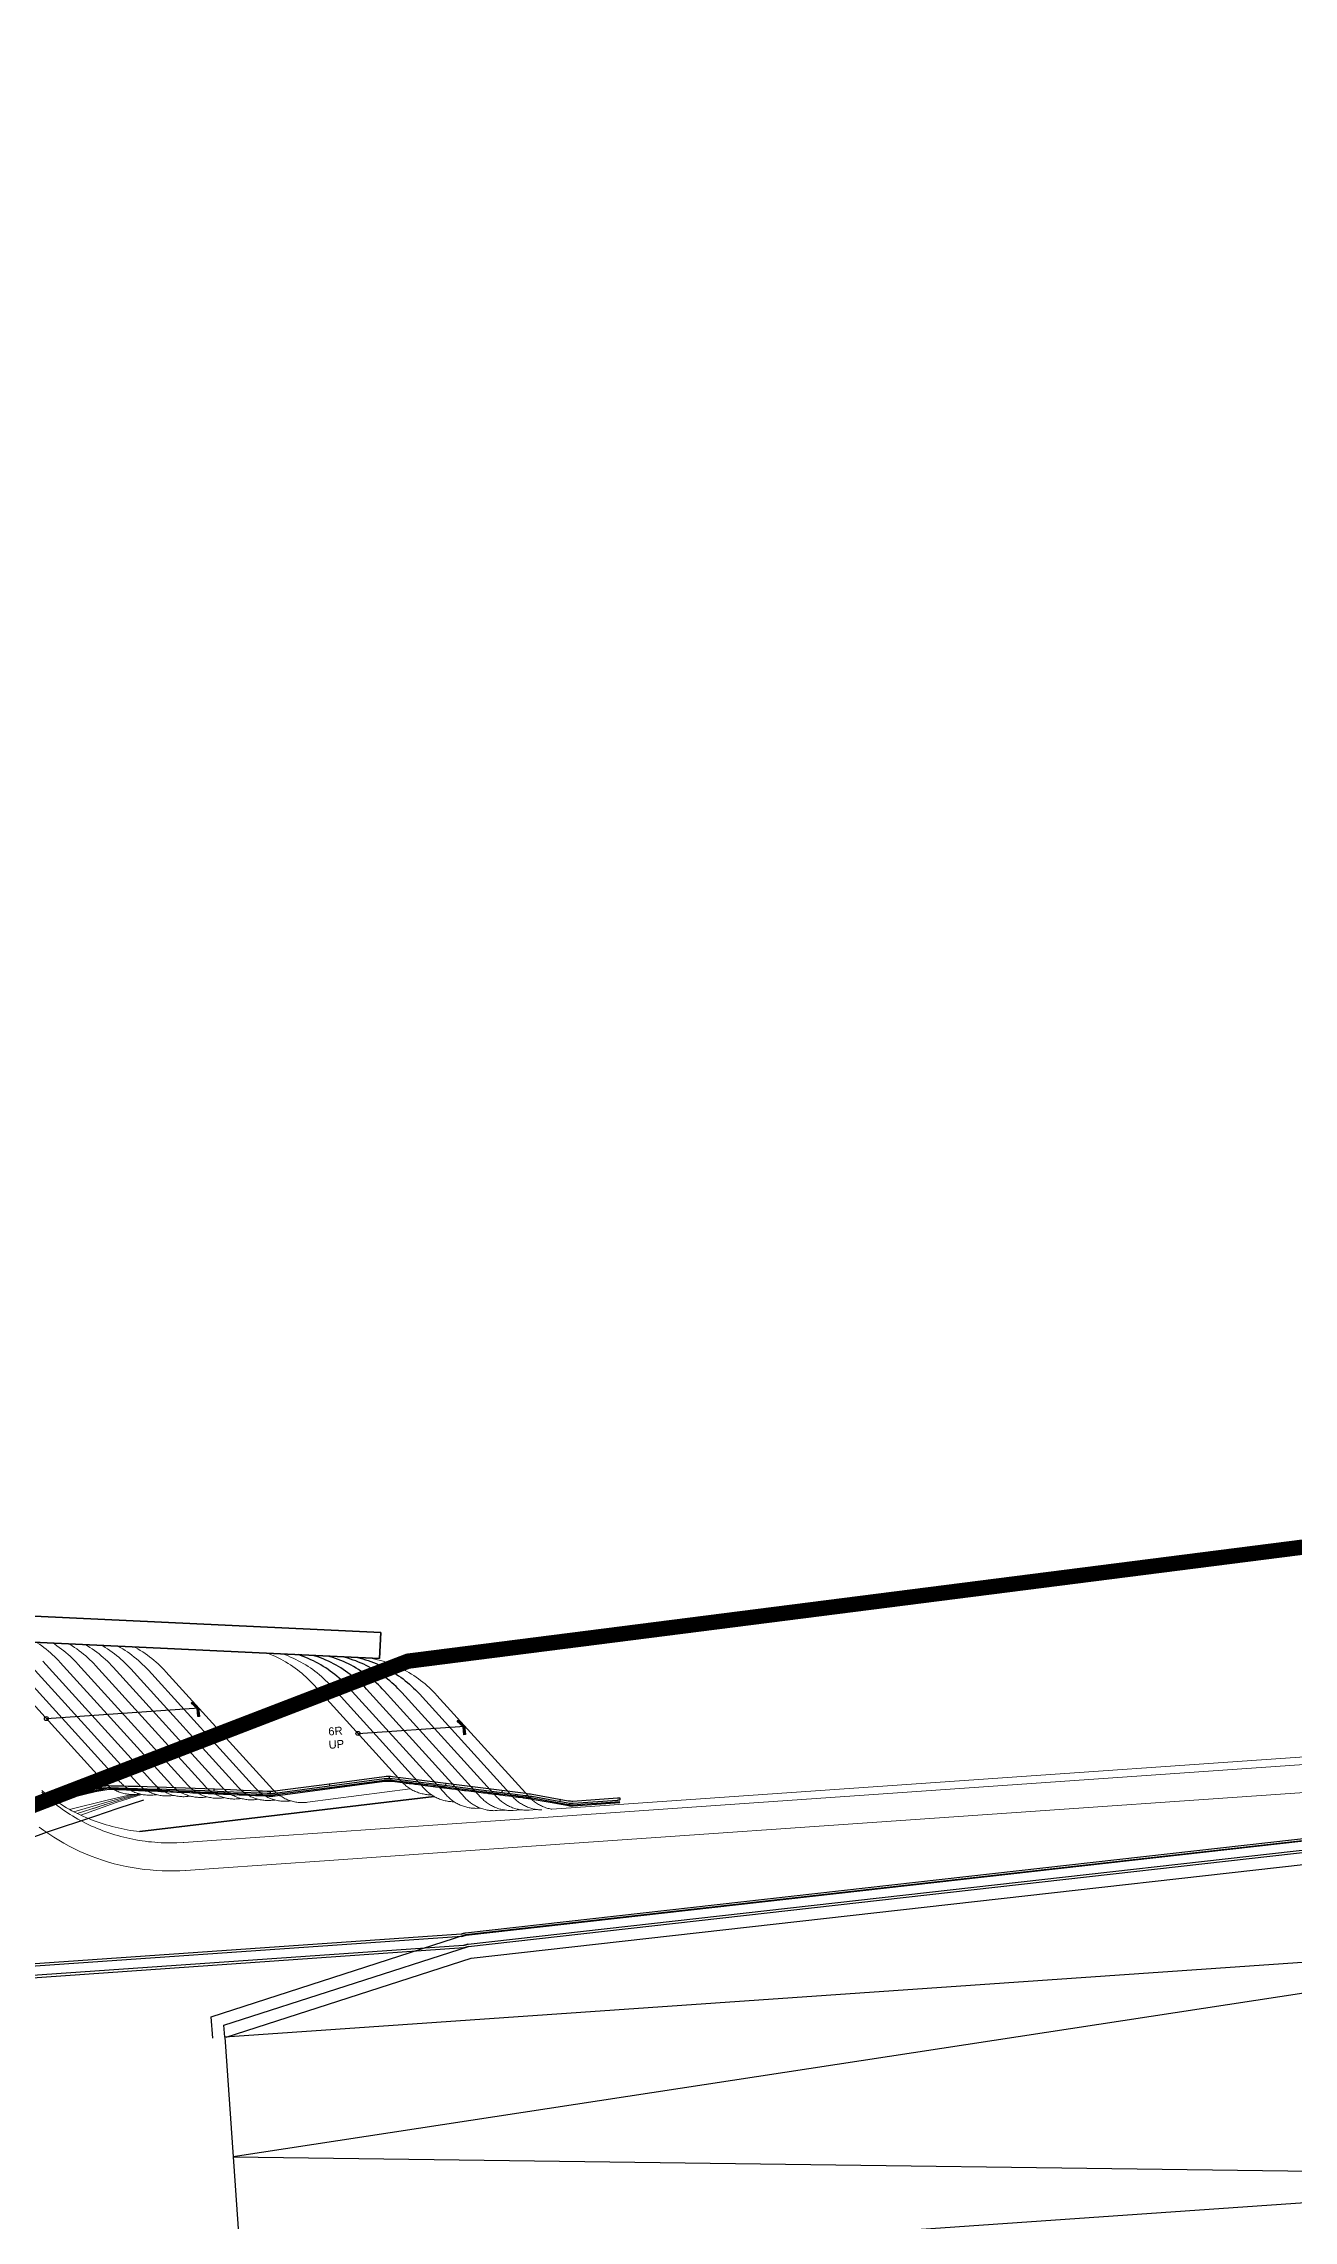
# Model space of a CAD drawing. Header units: millimetres. Extents: x 50357 to 985146, y 723188 to 1803594.
# Drawn here: x 832086.6 to 832117.8, y 819920.6 to 819975 of the extents above; entities that cross this region are included whole.
import ezdxf

# ---------------------------------------------------------------- set-up
doc = ezdxf.new("R2010")
doc.units = ezdxf.units.MM
doc.header["$LTSCALE"] = 3
doc.header["$MEASUREMENT"] = 0
doc.linetypes.add('3A35X-MAGP-P-SB$0$3A35X-MAGP-P-SB$0$ACAD_ISO05W035', pattern=[11.55, 8.4, -1.05, 0, -1.05, 0, -1.05])
doc.linetypes.add('DASHED', pattern=[19.05, 12.7, -6.35])
for name, color, linetype, lineweight in [('05SYMB', 7, 'Continuous', 5), ('UAJ-08META', 8, 'Continuous', 9), ('UAJ-08STAI', 8, 'Continuous', 9), ('UAJ-21EXWA', 2, 'Continuous', 35)]:
    doc.layers.add(name, color=color, linetype=linetype, lineweight=lineweight)
doc.layers.add('3A35X-MAGP-P-SB$0$UAJ-00ANNO-$', color=32, linetype='Continuous', lineweight=5, plot=False)
doc.layers.add('UAJ-00ANNO-$', color=32, linetype='Continuous', lineweight=5, plot=False)
for name, color, linetype in [('3A35X-MAGP-P-SB$0$UAJ-90BOUN', 7, 'Continuous'), ('_PARCEL BOUNDARY', 10, 'DASHED'), ('LWK-L_TXT', 8, 'Continuous'), ('LWK-MA_PAVING BANDING', 8, 'Continuous'), ('Make2D$visible$lines$001_Context$001_02 Landscape$001_02 Green', 251, 'Continuous'), ('UAJ-00XREF', 7, 'Continuous'), ('UAJ-90.5LAND', 8, 'Continuous')]:
    doc.layers.add(name, color=color, linetype=linetype)
doc.styles.add('LWK TITLE - ARIAL', font='arial.ttf')

# ---------------------------------------------------------------- blocks, each defined once
blk = doc.blocks.new('*U1102')
at = {"layer": '05SYMB', "color": 0, "linetype": 'ByBlock', "lineweight": -2, "transparency": 16777216}
blk.add_lwpolyline([(-1.02, -0.35), (-1.08, -0.16), (-0.14, 0.16), (0.32, 1.05), (0.5, 0.96), (0, 0)], close=True, dxfattribs=at)
for points in [[(0, 0), (-0.14, 0.16), (-1.02, -0.35), (-1.08, -0.16)], [(0.5, 0.96), (0.32, 1.05), (0, 0), (-0.14, 0.16)]]:
    blk.add_solid(points, dxfattribs=at)
blk = doc.blocks.new('A$C3CF2351D')
at = {"layer": 'UAJ-00ANNO-$'}
for points in [[(-16327, 23205), (-16292, 23233)], [(-16321, 23197), (-16327, 23205)], [(-16286, 23225), (-16321, 23197)], [(-16292, 23233), (-16286, 23225)], [(-15421, 22053), (-15385, 22081)], [(-15415, 22045), (-15421, 22053)], [(-15379, 22073), (-15415, 22045)], [(-15385, 22081), (-15379, 22073)], [(-14515, 20901), (-14479, 20929)], [(-14508, 20894), (-14515, 20901)], [(-14473, 20921), (-14508, 20894)], [(-14479, 20929), (-14473, 20921)], [(-13608, 19750), (-13573, 19778)], [(-13602, 19742), (-13608, 19750)], [(-13567, 19770), (-13602, 19742)], [(-13573, 19778), (-13567, 19770)], [(-12721, 18579), (-12682, 18601)], [(-12717, 18571), (-12721, 18579)], [(-12677, 18592), (-12717, 18571)], [(-12682, 18601), (-12677, 18592)], [(-12097, 17216), (-12056, 17234)], [(-12093, 17207), (-12097, 17216)], [(-12052, 17225), (-12093, 17207)], [(-12056, 17234), (-12052, 17225)], [(-11477, 15850), (-11436, 15868)], [(-11473, 15841), (-11477, 15850)], [(-11432, 15859), (-11473, 15841)], [(-11436, 15868), (-11432, 15859)], [(-10858, 14483), (-10817, 14502)], [(-10854, 14474), (-10858, 14483)], [(-10813, 14493), (-10854, 14474)], [(-10817, 14502), (-10813, 14493)], [(-9644, 11747), (-9600, 11760)], [(-9641, 11737), (-9644, 11747)], [(-9598, 11750), (-9641, 11737)], [(-9600, 11760), (-9598, 11750)], [(-9414, 10360), (-9369, 10367)], [(-9412, 10350), (-9414, 10360)], [(-9368, 10357), (-9412, 10350)], [(-9369, 10367), (-9368, 10357)], [(-9214, 8969), (-9169, 8975)], [(-9212, 8959), (-9214, 8969)], [(-9168, 8966), (-9212, 8959)], [(-9169, 8975), (-9168, 8966)], [(-9023, 7574), (-8979, 7581)], [(-9022, 7564), (-9023, 7574)], [(-8977, 7571), (-9022, 7564)], [(-8979, 7581), (-8977, 7571)], [(-8576, 6144), (-8533, 6157)], [(-8573, 6134), (-8576, 6144)], [(-8530, 6148), (-8573, 6134)], [(-8533, 6157), (-8530, 6148)], [(-8126, 4713), (-8082, 4721)], [(-8125, 4704), (-8126, 4713)], [(-8080, 4711), (-8125, 4704)], [(-8082, 4721), (-8080, 4711)], [(-8045, 3294), (-8000, 3296)], [(-8044, 3284), (-8045, 3294)], [(-8000, 3286), (-8044, 3284)], [(-8000, 3296), (-8000, 3286)], [(-7970, 1875), (-7925, 1877)], [(-7969, 1865), (-7970, 1875)], [(-7924, 1867), (-7969, 1865)], [(-7925, 1877), (-7924, 1867)], [(-7933, 412), (-7888, 412)], [(-7933, 402), (-7933, 412)], [(-7888, 402), (-7933, 402)], [(-7888, 412), (-7888, 402)]]:
    blk.add_lwpolyline(points, dxfattribs=at)
blk = doc.blocks.new('3A35X-MAGP-P-LD-00-0')
at = {"layer": 'LWK-MA_PAVING BANDING', "ltscale": 0.5, "elevation": 0, "flags": 128}
blk.add_lwpolyline([(834647500, 817940768), (834606746, 817935156), (834606396, 817937149), (834606072, 817937094, 0.157628), (834604979, 817936514), (834604215, 817935777, -0.176318), (834600278, 817934024), (834579253, 817932554), (834543070, 817930025)], format="xyb", dxfattribs=at)
at = {"layer": 'LWK-MA_PAVING BANDING', "color": 8}
blk.add_lwpolyline([(834540175, 817936269), (834540056, 817936242), (834539472, 817936096), (834538112, 817935758), (834533639, 817934647, -0.275957), (834531970, 817935154), (834527975, 817939552)], format="xyb", dxfattribs=at)
at = {"layer": 'LWK-MA_PAVING BANDING', "ltscale": 0.5, "elevation": 0}
blk.add_lwpolyline([(834542771, 817930001), (834542733, 817930538), (834549096, 817932593), (834582963, 817936422)], dxfattribs=at)
at = {"layer": 'LWK-MA_PAVING BANDING', "color": 8}
blk.add_lwpolyline([(834541036, 817935948), (834540398, 817935746), (834539814, 817935540), (834538602, 817935145), (834528377, 817931330)], dxfattribs=at)
at = {"layer": 'Make2D$visible$lines$001_Context$001_02 Landscape$001_02 Green'}
for points in [[(834546169, 817938763), (834546122, 817938813), (834546074, 817938863), (834546025, 817938911), (834545974, 817938958), (834545922, 817939005), (834545869, 817939050), (834545815, 817939094), (834545760, 817939137), (834545703, 817939179), (834545646, 817939220), (834545587, 817939259), (834545528, 817939297), (834545467, 817939333), (834545406, 817939368), (834545343, 817939402), (834545280, 817939434), (834545216, 817939465), (834545152, 817939494), (834545087, 817939522), (834545021, 817939548), (834544955, 817939572), (834544898, 817939592)], [(834546609, 817938725), (834546562, 817938775), (834546514, 817938824), (834546465, 817938873), (834546414, 817938920), (834546363, 817938967), (834546309, 817939012), (834546255, 817939056), (834546200, 817939099), (834546143, 817939141), (834546086, 817939181), (834546027, 817939220), (834545968, 817939258), (834545907, 817939295), (834545846, 817939330), (834545783, 817939364), (834545720, 817939396), (834545656, 817939427), (834545592, 817939456), (834545527, 817939483), (834545461, 817939509), (834545395, 817939534), (834545328, 817939557), (834545272, 817939574)], [(834547049, 817938687), (834547002, 817938737), (834546954, 817938786), (834546905, 817938834), (834546854, 817938882), (834546803, 817938928), (834546750, 817938974), (834546695, 817939018), (834546640, 817939061), (834546583, 817939102), (834546526, 817939143), (834546467, 817939182), (834546408, 817939220), (834546347, 817939257), (834546286, 817939292), (834546223, 817939325), (834546160, 817939358), (834546096, 817939388), (834546032, 817939417), (834545967, 817939445), (834545901, 817939471), (834545835, 817939496), (834545768, 817939518), (834545701, 817939540), (834545640, 817939557)], [(834547489, 817938648), (834547442, 817938698), (834547394, 817938748), (834547345, 817938796), (834547294, 817938844), (834547243, 817938890), (834547190, 817938935), (834547135, 817938979), (834547080, 817939022), (834547023, 817939064), (834546966, 817939105), (834546907, 817939144), (834546848, 817939182), (834546787, 817939218), (834546726, 817939253), (834546663, 817939287), (834546600, 817939319), (834546537, 817939350), (834546472, 817939379), (834546407, 817939407), (834546341, 817939433), (834546275, 817939457), (834546208, 817939480), (834546141, 817939501), (834546074, 817939521), (834546006, 817939539), (834545999, 817939541)], [(834546342, 817939525), (834546378, 817939517), (834546446, 817939501), (834546514, 817939483), (834546581, 817939463), (834546648, 817939442), (834546715, 817939419), (834546781, 817939395), (834546847, 817939368), (834546912, 817939341), (834546977, 817939312), (834547040, 817939281), (834547103, 817939249), (834547166, 817939215), (834547227, 817939180), (834547288, 817939143), (834547347, 817939106), (834547406, 817939066), (834547464, 817939026), (834547520, 817938984), (834547575, 817938941), (834547630, 817938897), (834547683, 817938852), (834547734, 817938805), (834547785, 817938758), (834547834, 817938709), (834547882, 817938660), (834547929, 817938610)]]:
    blk.add_lwpolyline(points, dxfattribs=at)
at = {"layer": 'UAJ-08META', "color": 2}
for points in [[(834542042, 817934895, 11912), (834542743, 817934945, 11915), (834545624, 817935147, 11927), (834551386, 817935550, 11952), (834580197, 817937569, 12075), (834580557, 817937595, 12076), (834580695, 817937604, 12077)], [(834542091, 817934197, 278), (834542792, 817934246, 281), (834545674, 817934448, 293), (834551436, 817934852, 318), (834580246, 817936871, 441), (834580606, 817936896, 442), (834580744, 817936906, 443)], [(834538433, 817935279, 12428), (834538550, 817935191, 12391), (834538670, 817935107, 12354), (834538793, 817935025, 12319), (834538919, 817934947, 12285), (834539048, 817934872, 12252), (834539180, 817934800, 12220), (834539314, 817934732, 12190), (834539450, 817934667, 12161), (834539589, 817934607, 12134), (834539729, 817934550, 12108), (834539872, 817934497, 12084), (834540016, 817934448, 12061), (834540161, 817934403, 12040), (834540308, 817934363, 12020), (834540455, 817934326, 12002), (834540604, 817934294, 11986), (834540753, 817934266, 11971), (834540902, 817934242, 11958), (834541052, 817934222, 11946), (834541201, 817934206, 11937), (834541351, 817934195, 11929), (834541500, 817934187, 11922), (834541648, 817934184, 11917), (834541796, 817934184, 11914), (834541943, 817934189, 11912), (834542089, 817934197, 11912)], [(834538495, 817936151, 12586), (834538603, 817936049, 12536), (834538659, 817936000, 12511), (834538715, 817935951, 12487), (834538773, 817935903, 12463), (834538831, 817935856, 12440), (834538891, 817935810, 12417), (834538951, 817935765, 12395), (834539012, 817935721, 12373), (834539075, 817935678, 12351), (834539138, 817935636, 12330), (834539201, 817935595, 12309), (834539266, 817935555, 12289), (834539331, 817935516, 12270), (834539397, 817935478, 12250), (834539464, 817935441, 12232), (834539532, 817935406, 12213), (834539600, 817935371, 12196), (834539669, 817935337, 12178), (834539739, 817935305, 12161), (834539809, 817935274, 12145), (834539880, 817935244, 12129), (834539952, 817935214, 12114), (834540024, 817935187, 12100), (834540097, 817935160, 12085), (834540170, 817935134, 12072), (834540244, 817935110, 12059), (834540318, 817935087, 12046), (834540393, 817935065, 12034), (834540468, 817935044, 12022), (834540543, 817935025, 12012), (834540619, 817935007, 12001), (834540696, 817934990, 11991), (834540772, 817934974, 11982), (834540849, 817934959, 11973), (834540927, 817934946, 11965), (834541004, 817934934, 11958), (834541082, 817934923, 11951), (834541160, 817934914, 11944), (834541238, 817934906, 11938), (834541316, 817934899, 11933), (834541395, 817934893, 11929), (834541474, 817934889, 11924), (834541552, 817934886, 11921), (834541631, 817934884, 11918), (834541710, 817934884, 11916), (834541788, 817934884, 11914), (834541866, 817934886, 11913), (834542027, 817934894, 11912), (834542042, 817934895, 11912)]]:
    blk.add_polyline3d(points, dxfattribs=at)
at = {"layer": 'UAJ-08META', "color": 1}
for points in [[(834551242, 817935729, 0), (834580237, 817937761, 0), (834580596, 817937786, 0), (834580659, 817937791, 0)], [(834538497, 817936193, 10661), (834538555, 817936146, 10638), (834538614, 817936099, 10616), (834538673, 817936053, 10593), (834538733, 817936008, 10572), (834538795, 817935965, 10551), (834538857, 817935922, 10530), (834538920, 817935880, 10509), (834538984, 817935839, 10489), (834539048, 817935799, 10470), (834539114, 817935761, 10451), (834539180, 817935723, 10432), (834539247, 817935686, 10414), (834539315, 817935651, 10396), (834539383, 817935617, 10379), (834539452, 817935583, 10362), (834539522, 817935551, 10346), (834539592, 817935520, 10330), (834539663, 817935490, 10315), (834539734, 817935461, 10300), (834539806, 817935434, 10286), (834539879, 817935407, 10272), (834539952, 817935382, 10258), (834540026, 817935358, 10246), (834540100, 817935335, 10233), (834540175, 817935314, 10222), (834540250, 817935293, 10210), (834540325, 817935274, 10200), (834540401, 817935256, 10189), (834540477, 817935240, 10180), (834540553, 817935224, 10171), (834540630, 817935210, 10162), (834540707, 817935197, 10154), (834540784, 817935186, 10147), (834540862, 817935175, 10140), (834540939, 817935166, 10133), (834540948, 817935165, 10133)]]:
    blk.add_polyline3d(points, dxfattribs=at)
at = {"layer": 'UAJ-08STAI'}
for points in [[(834538956, 817939391), (834538910, 817939441), (834538862, 817939490), (834538812, 817939539), (834538762, 817939586), (834538710, 817939632), (834538657, 817939678), (834538603, 817939722), (834538547, 817939765), (834538491, 817939807), (834538433, 817939847), (834538375, 817939886), (834538363, 817939893)], [(834539396, 817939352), (834539350, 817939403), (834539302, 817939452), (834539252, 817939500), (834539202, 817939548), (834539150, 817939594), (834539097, 817939639), (834539043, 817939684), (834538987, 817939727), (834538931, 817939768), (834538873, 817939809), (834538815, 817939848), (834538773, 817939874)], [(834539836, 817939314), (834539790, 817939364), (834539742, 817939414), (834539692, 817939462), (834539642, 817939509), (834539590, 817939556), (834539537, 817939601), (834539483, 817939645), (834539427, 817939688), (834539371, 817939730), (834539313, 817939771), (834539255, 817939810), (834539195, 817939848), (834539182, 817939856)], [(834540276, 817939276), (834540230, 817939326), (834540182, 817939375), (834540132, 817939424), (834540082, 817939471), (834540030, 817939518), (834539977, 817939563), (834539923, 817939607), (834539867, 817939650), (834539811, 817939692), (834539753, 817939732), (834539695, 817939771), (834539635, 817939809), (834539590, 817939837)], [(834539996, 817939818), (834540015, 817939808), (834540075, 817939771), (834540135, 817939733), (834540193, 817939694), (834540251, 817939653), (834540307, 817939612), (834540363, 817939569), (834540417, 817939525), (834540470, 817939479), (834540522, 817939433), (834540572, 817939385), (834540622, 817939337), (834540670, 817939288), (834540716, 817939238)], [(834541156, 817939199), (834541110, 817939249), (834541062, 817939299), (834541012, 817939347), (834540962, 817939395), (834540910, 817939441), (834540857, 817939486), (834540803, 817939530), (834540747, 817939573), (834540691, 817939615), (834540633, 817939656), (834540575, 817939695), (834540515, 817939733), (834540455, 817939769), (834540402, 817939799)], [(834540806, 817939781), (834540833, 817939766), (834540895, 817939731), (834540955, 817939694), (834541015, 817939657), (834541073, 817939617), (834541131, 817939577), (834541187, 817939535), (834541243, 817939492), (834541297, 817939448), (834541350, 817939403), (834541402, 817939356), (834541453, 817939309), (834541502, 817939260), (834541550, 817939211), (834541596, 817939161)], [(834540033, 817936421), (834537196, 817939544)], [(834540454, 817936403), (834537636, 817939506)], [(834540876, 817936385), (834538076, 817939467)], [(834541298, 817936367), (834538516, 817939429)], [(834541720, 817936348), (834538956, 817939391)], [(834542143, 817936328), (834539396, 817939352)], [(834542566, 817936309), (834539836, 817939314)], [(834542988, 817936290), (834540276, 817939276)], [(834540716, 817939238), (834543411, 817936271)], [(834543833, 817936253), (834541156, 817939199)], [(834541596, 817939161), (834544267, 817936221)], [(834545289, 817938840), (834545242, 817938890), (834545194, 817938939), (834545145, 817938988), (834545094, 817939035), (834545042, 817939081), (834544989, 817939127), (834544935, 817939171), (834544880, 817939214), (834544823, 817939256), (834544766, 817939296), (834544707, 817939335), (834544647, 817939373), (834544587, 817939410), (834544525, 817939445), (834544463, 817939479), (834544400, 817939511), (834544336, 817939541), (834544272, 817939571), (834544207, 817939598), (834544141, 817939624), (834544133, 817939627)], [(834545729, 817938801), (834545682, 817938852), (834545634, 817938901), (834545585, 817938949), (834545534, 817938997), (834545482, 817939043), (834545429, 817939088), (834545375, 817939133), (834545320, 817939176), (834545263, 817939217), (834545206, 817939258), (834545147, 817939297), (834545088, 817939335), (834545027, 817939371), (834544966, 817939407), (834544903, 817939440), (834544840, 817939472), (834544776, 817939503), (834544712, 817939532), (834544647, 817939560), (834544581, 817939586), (834544518, 817939609)], [(834548369, 817938572), (834548322, 817938622), (834548274, 817938671), (834548225, 817938720), (834548175, 817938767), (834548123, 817938813), (834548070, 817938859), (834548015, 817938903), (834547960, 817938946), (834547904, 817938988), (834547846, 817939028), (834547787, 817939067), (834547728, 817939105), (834547667, 817939142), (834547606, 817939177), (834547544, 817939210), (834547480, 817939243), (834547417, 817939273), (834547352, 817939303), (834547287, 817939330), (834547221, 817939356), (834547155, 817939381), (834547088, 817939404), (834547021, 817939425), (834546954, 817939445), (834546886, 817939463), (834546818, 817939479), (834546750, 817939494), (834546682, 817939507), (834546661, 817939510)], [(834547490, 817936416), (834545289, 817938840)], [(834548052, 817936244), (834545729, 817938801)], [(834548608, 817936078), (834546169, 817938763)], [(834549065, 817936020), (834546609, 817938725)], [(834549465, 817936026), (834547049, 817938687)], [(834549865, 817936033), (834547489, 817938648)], [(834547929, 817938610), (834550264, 817936039)], [(834550665, 817936044), (834548369, 817938572)], [(834540906, 817936102), (834540877, 817936098), (834540848, 817936096), (834540819, 817936094), (834540789, 817936093), (834540759, 817936093), (834540729, 817936094), (834540699, 817936096), (834540669, 817936098), (834540638, 817936102), (834540608, 817936107), (834540578, 817936112), (834540548, 817936118), (834540518, 817936126), (834540489, 817936134), (834540459, 817936143), (834540430, 817936153), (834540401, 817936164), (834540373, 817936176), (834540345, 817936189), (834540317, 817936203), (834540290, 817936217), (834540264, 817936232), (834540238, 817936248), (834540212, 817936265), (834540187, 817936282), (834540163, 817936300), (834540140, 817936319), (834540117, 817936338), (834540095, 817936358), (834540073, 817936378), (834540053, 817936399), (834540033, 817936421)], [(834541327, 817936084), (834541298, 817936081), (834541269, 817936078), (834541239, 817936076), (834541210, 817936075), (834541180, 817936075), (834541150, 817936076), (834541120, 817936078), (834541090, 817936081), (834541059, 817936084), (834541029, 817936089), (834540999, 817936094), (834540969, 817936101), (834540939, 817936108), (834540910, 817936116), (834540880, 817936126), (834540851, 817936136), (834540823, 817936147), (834540794, 817936159), (834540766, 817936171), (834540739, 817936185), (834540712, 817936199), (834540685, 817936215), (834540659, 817936231), (834540634, 817936247), (834540609, 817936265), (834540585, 817936283), (834540561, 817936301), (834540538, 817936321), (834540516, 817936340), (834540495, 817936361), (834540474, 817936382), (834540454, 817936403)], [(834548231, 817936088), (834548205, 817936089), (834548175, 817936090), (834548145, 817936092), (834548116, 817936095), (834548086, 817936099), (834548056, 817936104), (834548027, 817936109), (834547997, 817936116), (834547968, 817936123), (834547939, 817936132), (834547910, 817936141), (834547881, 817936151), (834547853, 817936162), (834547825, 817936174), (834547797, 817936187), (834547770, 817936200), (834547744, 817936215), (834547717, 817936230), (834547692, 817936246), (834547667, 817936262), (834547642, 817936279), (834547619, 817936297), (834547595, 817936316), (834547573, 817936335), (834547551, 817936354), (834547530, 817936374), (834547510, 817936395), (834547490, 817936416)], [(834539191, 817935717), (834540127, 817935950), (834540745, 817936093)], [(834540059, 817935883), (834539298, 817935660)], [(834539379, 817935618), (834540425, 817935951), (834540944, 817936101)], [(834540990, 817936091), (834540350, 817935889), (834539467, 817935576)], [(834540844, 817936095), (834540450, 817935993), (834540059, 817935883)], [(834541748, 817936066), (834541719, 817936062), (834541690, 817936060), (834541660, 817936058), (834541631, 817936057), (834541601, 817936057), (834541571, 817936058), (834541541, 817936060), (834541511, 817936063), (834541481, 817936066), (834541450, 817936071), (834541420, 817936076), (834541390, 817936083), (834541361, 817936090), (834541331, 817936099), (834541302, 817936108), (834541273, 817936118), (834541244, 817936129), (834541216, 817936141), (834541188, 817936154), (834541160, 817936167), (834541133, 817936182), (834541106, 817936197), (834541080, 817936213), (834541055, 817936229), (834541030, 817936247), (834541006, 817936265), (834540983, 817936283), (834540960, 817936303), (834540938, 817936322), (834540916, 817936343), (834540896, 817936364), (834540876, 817936385)], [(834540944, 817936107), (834540906, 817936102)], [(834542169, 817936048), (834542140, 817936044), (834542111, 817936042), (834542082, 817936040), (834542052, 817936039), (834542022, 817936039), (834541992, 817936040), (834541962, 817936042), (834541932, 817936044), (834541902, 817936048), (834541872, 817936053), (834541842, 817936058), (834541812, 817936065), (834541782, 817936072), (834541752, 817936080), (834541723, 817936090), (834541694, 817936100), (834541665, 817936111), (834541637, 817936123), (834541609, 817936135), (834541582, 817936149), (834541555, 817936163), (834541528, 817936179), (834541502, 817936194), (834541477, 817936211), (834541452, 817936228), (834541428, 817936246), (834541404, 817936265), (834541382, 817936284), (834541359, 817936304), (834541338, 817936324), (834541317, 817936345), (834541298, 817936367)], [(834541365, 817936089), (834541327, 817936084)], [(834542589, 817936029), (834542560, 817936025), (834542531, 817936023), (834542502, 817936021), (834542472, 817936020), (834542442, 817936021), (834542412, 817936022), (834542382, 817936023), (834542352, 817936026), (834542322, 817936030), (834542292, 817936035), (834542262, 817936040), (834542233, 817936047), (834542203, 817936054), (834542173, 817936062), (834542144, 817936072), (834542115, 817936082), (834542086, 817936093), (834542058, 817936105), (834542030, 817936117), (834542003, 817936131), (834541976, 817936145), (834541950, 817936160), (834541924, 817936176), (834541898, 817936193), (834541874, 817936210), (834541850, 817936228), (834541826, 817936247), (834541803, 817936266), (834541781, 817936286), (834541760, 817936306), (834541739, 817936327), (834541720, 817936348)], [(834541787, 817936071), (834541748, 817936066)], [(834543012, 817936009), (834542984, 817936006), (834542954, 817936003), (834542925, 817936002), (834542895, 817936001), (834542866, 817936001), (834542836, 817936002), (834542806, 817936004), (834542776, 817936006), (834542746, 817936010), (834542716, 817936015), (834542686, 817936020), (834542656, 817936027), (834542626, 817936034), (834542597, 817936043), (834542567, 817936052), (834542538, 817936062), (834542510, 817936073), (834542481, 817936085), (834542454, 817936098), (834542426, 817936111), (834542399, 817936126), (834542373, 817936141), (834542347, 817936157), (834542322, 817936173), (834542297, 817936191), (834542273, 817936209), (834542249, 817936227), (834542227, 817936246), (834542205, 817936266), (834542183, 817936286), (834542163, 817936307), (834542143, 817936328)], [(834542208, 817936053), (834542169, 817936048)], [(834543435, 817935990), (834543407, 817935986), (834543377, 817935984), (834543348, 817935982), (834543318, 817935981), (834543289, 817935981), (834543259, 817935982), (834543229, 817935984), (834543199, 817935987), (834543169, 817935991), (834543139, 817935995), (834543109, 817936001), (834543079, 817936007), (834543049, 817936015), (834543020, 817936023), (834542990, 817936032), (834542961, 817936042), (834542933, 817936053), (834542904, 817936065), (834542877, 817936078), (834542849, 817936092), (834542822, 817936106), (834542796, 817936121), (834542770, 817936137), (834542745, 817936154), (834542720, 817936171), (834542696, 817936189), (834542672, 817936208), (834542650, 817936227), (834542628, 817936247), (834542606, 817936267), (834542586, 817936288), (834542566, 817936309)], [(834542628, 817936034), (834542589, 817936029)], [(834543858, 817935971), (834543829, 817935967), (834543800, 817935965), (834543771, 817935963), (834543741, 817935962), (834543711, 817935962), (834543681, 817935963), (834543651, 817935965), (834543621, 817935968), (834543591, 817935972), (834543561, 817935976), (834543531, 817935982), (834543501, 817935988), (834543472, 817935996), (834543442, 817936004), (834543413, 817936013), (834543384, 817936023), (834543355, 817936034), (834543327, 817936046), (834543299, 817936059), (834543272, 817936073), (834543245, 817936087), (834543218, 817936102), (834543192, 817936118), (834543167, 817936135), (834543142, 817936152), (834543118, 817936170), (834543095, 817936189), (834543072, 817936208), (834543050, 817936228), (834543029, 817936248), (834543008, 817936269), (834542988, 817936290)], [(834543052, 817936014), (834543012, 817936009)], [(834543411, 817936271), (834543430, 817936250), (834543451, 817936229), (834543472, 817936209), (834543494, 817936189), (834543517, 817936170), (834543541, 817936151), (834543565, 817936133), (834543589, 817936116), (834543615, 817936099), (834543641, 817936083), (834543667, 817936068), (834543694, 817936054), (834543721, 817936040), (834543749, 817936028), (834543778, 817936016), (834543806, 817936005), (834543835, 817935995), (834543865, 817935985), (834543894, 817935977), (834543924, 817935970), (834543954, 817935963), (834543984, 817935958), (834544014, 817935953), (834544044, 817935949), (834544074, 817935947), (834544104, 817935945), (834544134, 817935944), (834544163, 817935944), (834544193, 817935944), (834544222, 817935946), (834544252, 817935949), (834544280, 817935952)], [(834543475, 817935995), (834543435, 817935990)], [(834544703, 817935934), (834544674, 817935930), (834544645, 817935928), (834544615, 817935926), (834544586, 817935925), (834544556, 817935925), (834544526, 817935926), (834544496, 817935928), (834544466, 817935931), (834544436, 817935935), (834544406, 817935939), (834544376, 817935945), (834544346, 817935951), (834544316, 817935959), (834544287, 817935967), (834544257, 817935976), (834544228, 817935986), (834544200, 817935997), (834544171, 817936009), (834544143, 817936022), (834544116, 817936036), (834544089, 817936050), (834544063, 817936065), (834544037, 817936081), (834544011, 817936098), (834543987, 817936115), (834543963, 817936133), (834543939, 817936152), (834543916, 817936171), (834543894, 817936191), (834543873, 817936211), (834543852, 817936232), (834543833, 817936253)], [(834543899, 817935976), (834543858, 817935971)], [(834544267, 817936221), (834544287, 817936200), (834544307, 817936179), (834544329, 817936159), (834544351, 817936139), (834544374, 817936119), (834544397, 817936101), (834544421, 817936083), (834544446, 817936065), (834544471, 817936049), (834544497, 817936033), (834544524, 817936018), (834544551, 817936003), (834544578, 817935990), (834544606, 817935977), (834544635, 817935965), (834544663, 817935954), (834544692, 817935944), (834544722, 817935935), (834544751, 817935926), (834544781, 817935919), (834544811, 817935913), (834544841, 817935907), (834544871, 817935903), (834544901, 817935899), (834544931, 817935896), (834544961, 817935894), (834544991, 817935893), (834545021, 817935893), (834545051, 817935894), (834545080, 817935896), (834545109, 817935898), (834545138, 817935902)], [(834544280, 817935952), (834544321, 817935957)], [(834544719, 817935936), (834544703, 817935934)], [(834547699, 817936241), (834545138, 817935902)], [(834548797, 817935916), (834548776, 817935916), (834548747, 817935917), (834548718, 817935919), (834548690, 817935921), (834548661, 817935925), (834548632, 817935929), (834548603, 817935934), (834548574, 817935940), (834548545, 817935947), (834548517, 817935955), (834548488, 817935963), (834548460, 817935973), (834548432, 817935983), (834548405, 817935994), (834548378, 817936006), (834548351, 817936018), (834548325, 817936032), (834548299, 817936046), (834548274, 817936061), (834548249, 817936077), (834548224, 817936093), (834548201, 817936110), (834548177, 817936127), (834548155, 817936145), (834548133, 817936164), (834548112, 817936183), (834548091, 817936203), (834548071, 817936223), (834548052, 817936244)], [(834549424, 817935753), (834549396, 817935751), (834549369, 817935751), (834549341, 817935750), (834549313, 817935751), (834549285, 817935752), (834549257, 817935754), (834549228, 817935757), (834549200, 817935761), (834549172, 817935766), (834549144, 817935771), (834549116, 817935778), (834549088, 817935785), (834549060, 817935793), (834549032, 817935801), (834549005, 817935811), (834548978, 817935821), (834548951, 817935832), (834548925, 817935844), (834548899, 817935857), (834548873, 817935870), (834548848, 817935884), (834548824, 817935899), (834548799, 817935914), (834548776, 817935930), (834548753, 817935947), (834548730, 817935964), (834548708, 817935982), (834548687, 817936000), (834548666, 817936019), (834548646, 817936038), (834548626, 817936058), (834548608, 817936078)], [(834549876, 817935695), (834549848, 817935693), (834549821, 817935693), (834549793, 817935692), (834549765, 817935693), (834549737, 817935695), (834549709, 817935697), (834549681, 817935700), (834549653, 817935704), (834549625, 817935709), (834549597, 817935714), (834549570, 817935721), (834549542, 817935728), (834549514, 817935736), (834549487, 817935745), (834549460, 817935754), (834549433, 817935764), (834549407, 817935775), (834549381, 817935787), (834549355, 817935800), (834549329, 817935813), (834549304, 817935827), (834549280, 817935842), (834549256, 817935857), (834549232, 817935873), (834549209, 817935890), (834549187, 817935907), (834549165, 817935924), (834549144, 817935943), (834549123, 817935961), (834549103, 817935980), (834549084, 817936000), (834549065, 817936020)], [(834550275, 817935701), (834550248, 817935700), (834550220, 817935699), (834550193, 817935699), (834550165, 817935699), (834550137, 817935701), (834550109, 817935703), (834550081, 817935706), (834550053, 817935710), (834550025, 817935715), (834549997, 817935721), (834549969, 817935727), (834549942, 817935734), (834549914, 817935742), (834549887, 817935751), (834549860, 817935760), (834549833, 817935771), (834549806, 817935782), (834549780, 817935794), (834549754, 817935806), (834549729, 817935819), (834549704, 817935833), (834549680, 817935848), (834549656, 817935863), (834549632, 817935879), (834549609, 817935896), (834549587, 817935913), (834549565, 817935931), (834549544, 817935949), (834549523, 817935968), (834549503, 817935987), (834549484, 817936006), (834549465, 817936026)], [(834550675, 817935707), (834550648, 817935706), (834550620, 817935705), (834550592, 817935705), (834550565, 817935706), (834550537, 817935707), (834550509, 817935710), (834550481, 817935713), (834550453, 817935717), (834550425, 817935721), (834550397, 817935727), (834550369, 817935733), (834550341, 817935740), (834550314, 817935748), (834550286, 817935757), (834550259, 817935767), (834550232, 817935777), (834550206, 817935788), (834550180, 817935800), (834550154, 817935812), (834550129, 817935826), (834550104, 817935840), (834550079, 817935854), (834550055, 817935870), (834550032, 817935886), (834550009, 817935902), (834549986, 817935919), (834549964, 817935937), (834549943, 817935955), (834549923, 817935974), (834549903, 817935993), (834549883, 817936013), (834549865, 817936033)], [(834550264, 817936039), (834550283, 817936019), (834550302, 817935999), (834550322, 817935980), (834550343, 817935961), (834550364, 817935943), (834550386, 817935925), (834550408, 817935908), (834550431, 817935892), (834550455, 817935876), (834550479, 817935861), (834550503, 817935846), (834550528, 817935832), (834550554, 817935819), (834550579, 817935806), (834550606, 817935794), (834550632, 817935783), (834550659, 817935773), (834550686, 817935763), (834550713, 817935755), (834550741, 817935747), (834550768, 817935739), (834550796, 817935733), (834550824, 817935728), (834550852, 817935723), (834550880, 817935719), (834550908, 817935716), (834550936, 817935714), (834550964, 817935712), (834550986, 817935711)], [(834551243, 817935729), (834551225, 817935732), (834551197, 817935738), (834551169, 817935744), (834551142, 817935751), (834551114, 817935759), (834551087, 817935768), (834551060, 817935778), (834551033, 817935788), (834551006, 817935799), (834550980, 817935811), (834550955, 817935823), (834550929, 817935837), (834550904, 817935851), (834550880, 817935865), (834550856, 817935881), (834550832, 817935897), (834550809, 817935913), (834550787, 817935930), (834550765, 817935948), (834550744, 817935966), (834550723, 817935985), (834550703, 817936004), (834550684, 817936024), (834550665, 817936044)], [(834539836, 817935763), (834539697, 817935716)], [(834539836, 817935763), (834539910, 817935787)], [(834539910, 817935787), (834539935, 817935796)], [(834540071, 817935840), (834540033, 817935828)], [(834549456, 817935756), (834549424, 817935753)], [(834550067, 817935708), (834549876, 817935695)], [(834550467, 817935715), (834550275, 817935701)], [(834550867, 817935721), (834550675, 817935707)]]:
    blk.add_lwpolyline(points, dxfattribs=at)
at = {"layer": 'UAJ-21EXWA', "color": 2, "ltscale": 7}
for points in [[(834534897, 817940704), (834537598, 817940579), (834546962, 817940147)], [(834537568, 817939930), (834546932, 817939498)], [(834546932, 817939498), (834546962, 817940147)]]:
    blk.add_lwpolyline(points, dxfattribs=at)
at = {"layer": 'UAJ-21EXWA', "color": 1, "linetype": 'Continuous', "ltscale": 7}
blk.add_lwpolyline([(834540948, 817935165), (834548296, 817936048)], dxfattribs=at)
at = {"layer": 'UAJ-90.5LAND', "elevation": 0}
blk.add_lwpolyline([(834647500, 817940768), (834606746, 817935156), (834606396, 817937149), (834606072, 817937094, 0.157628), (834604979, 817936514), (834604215, 817935777, -0.176318), (834600278, 817934024), (834579253, 817932554), (834543070, 817930025)], format="xyb", dxfattribs=at)
at = {"layer": 'UAJ-90.5LAND'}
for points in [[(834538610, 817937988), (834542414, 817938260)], [(834546395, 817937622), (834549062, 817937808)], [(834538780, 817935975), (834539550, 817936170), (834539628, 817936189), (834539706, 817936207), (834539745, 817936215), (834539784, 817936223), (834539823, 817936230), (834539862, 817936237), (834539900, 817936242), (834539939, 817936248), (834539949, 817936249), (834539958, 817936250), (834539968, 817936251), (834539977, 817936252), (834539987, 817936253), (834539997, 817936254), (834540016, 817936256), (834540021, 817936256), (834540025, 817936257), (834540035, 817936257), (834540044, 817936258), (834540054, 817936259), (834540063, 817936259), (834540073, 817936260), (834540082, 817936260), (834540092, 817936260), (834540097, 817936261), (834540101, 817936261), (834540111, 817936261), (834540120, 817936261), (834540130, 817936261), (834540134, 817936261), (834540139, 817936261), (834540149, 817936261), (834540158, 817936261), (834540167, 817936261), (834540228, 817936260), (834540288, 817936259), (834540409, 817936257), (834540530, 817936254), (834540650, 817936252), (834540890, 817936246), (834541131, 817936239), (834541609, 817936225), (834542088, 817936209), (834542568, 817936191), (834543047, 817936172), (834543528, 817936152), (834543914, 817936136), (834544008, 817936132), (834544126, 817936127), (834544173, 817936124), (834544221, 817936123), (834544271, 817936125), (834544320, 817936130), (834545686, 817936312), (834547053, 817936493), (834547102, 817936498), (834547152, 817936500), (834547201, 817936498), (834547249, 817936494), (834550581, 817936076), (834550620, 817936071), (834550660, 817936065), (834550700, 817936059), (834550740, 817936052), (834551191, 817935970), (834551642, 817935889), (834551674, 817935885), (834551707, 817935882), (834551739, 817935881), (834551771, 817935882), (834552880, 817935960), (834552885, 817935960), (834552889, 817935961), (834552894, 817935961), (834552899, 817935961), (834552903, 817935962), (834552908, 817935962), (834552912, 817935962), (834552916, 817935962), (834552919, 817935963), (834552922, 817935963), (834552925, 817935963), (834552927, 817935963), (834552928, 817935963), (834552929, 817935963), (834552930, 817935963), (834552934, 817935964), (834552938, 817935966), (834552942, 817935968), (834552946, 817935971), (834552948, 817935975), (834552950, 817935979), (834552951, 817935983), (834552951, 817935987), (834552950, 817935991), (834552949, 817935996), (834552947, 817935999), (834552943, 817936003), (834552940, 817936005), (834552935, 817936007), (834552931, 817936008), (834552927, 817936008), (834552926, 817936008), (834552925, 817936008), (834552924, 817936008), (834552922, 817936008), (834552919, 817936008), (834552916, 817936008), (834552912, 817936007), (834552909, 817936007), (834552905, 817936007), (834552900, 817936006), (834552896, 817936006), (834552891, 817936006), (834552886, 817936005), (834552882, 817936005), (834552877, 817936005), (834551768, 817935927), (834551739, 817935926), (834551709, 817935927), (834551679, 817935929), (834551650, 817935934), (834551199, 817936015), (834550748, 817936096), (834550707, 817936103), (834550666, 817936109), (834550626, 817936115), (834550586, 817936121), (834547255, 817936539), (834547204, 817936543), (834547152, 817936545), (834547099, 817936543), (834547047, 817936537), (834545680, 817936356), (834544314, 817936175), (834544267, 817936170), (834544221, 817936168), (834544175, 817936169), (834544130, 817936172), (834544129, 817936172), (834544129, 817936172), (834544009, 817936177), (834543915, 817936181), (834543529, 817936197), (834543048, 817936217), (834542569, 817936236), (834542089, 817936254), (834541610, 817936270), (834541131, 817936284), (834540891, 817936291), (834540651, 817936296), (834540530, 817936299), (834540409, 817936302), (834540288, 817936304), (834540228, 817936305), (834540168, 817936306), (834540158, 817936306), (834540148, 817936306), (834540139, 817936306), (834540134, 817936306), (834540129, 817936306), (834540119, 817936306), (834540110, 817936306), (834540100, 817936306), (834540095, 817936306), (834540090, 817936305), (834540080, 817936305), (834540071, 817936305), (834540061, 817936304), (834540051, 817936303), (834540041, 817936303), (834540032, 817936302), (834540022, 817936301), (834540017, 817936301), (834540012, 817936301), (834539992, 817936299), (834539983, 817936298), (834539973, 817936297), (834539963, 817936296), (834539953, 817936295), (834539943, 817936294), (834539934, 817936292), (834539894, 817936287), (834539855, 817936281), (834539815, 817936274), (834539776, 817936267), (834539736, 817936259), (834539697, 817936251), (834539618, 817936233), (834539539, 817936213), (834538732, 817936009)], [(834538852, 817935925), (834539551, 817936102), (834539862, 817936173), (834539870, 817936174), (834540166, 817936227), (834540237, 817936224), (834540260, 817936223), (834540265, 817936223), (834540265, 817936223), (834540310, 817936221), (834540327, 817936220), (834540369, 817936219), (834540411, 817936217), (834540414, 817936217), (834540454, 817936215), (834540610, 817936208), (834540635, 817936207), (834540665, 817936206), (834540665, 817936206), (834540721, 817936204), (834540735, 817936203), (834540749, 817936203), (834540776, 817936201), (834540910, 817936196), (834540959, 817936194), (834541021, 817936191), (834541024, 817936191), (834541075, 817936189), (834541075, 817936189), (834541078, 817936189), (834541078, 817936189), (834541079, 817936189), (834541132, 817936186), (834541143, 817936186), (834541208, 817936183), (834541224, 817936183), (834541396, 817936175), (834541406, 817936175), (834541435, 817936174), (834541469, 817936172), (834541470, 817936172), (834541476, 817936172), (834541476, 817936172), (834541500, 817936171), (834541603, 817936167), (834541642, 817936165), (834541715, 817936162), (834541732, 817936161), (834541777, 817936159), (834541868, 817936155), (834541870, 817936155), (834541870, 817936155), (834541871, 817936155), (834541872, 817936155), (834541872, 817936155), (834541890, 817936154), (834541939, 817936152), (834541982, 817936151), (834541999, 817936150), (834542190, 817936142), (834542191, 817936142), (834542273, 817936138), (834542275, 817936138), (834542302, 817936137), (834542370, 817936134), (834542370, 817936134), (834542377, 817936134), (834542490, 817936129), (834542498, 817936129), (834542511, 817936128), (834542522, 817936128), (834542544, 817936127), (834542655, 817936122), (834542655, 817936122), (834542671, 817936122), (834542671, 817936122), (834542671, 817936122), (834542672, 817936121), (834542673, 817936121), (834542745, 817936118), (834542780, 817936117), (834542884, 817936113), (834542888, 817936112), (834543015, 817936107), (834543018, 817936107), (834543031, 817936106), (834543043, 817936106), (834543044, 817936106), (834543069, 817936105), (834543069, 817936105), (834543069, 817936105), (834543216, 817936099), (834543229, 817936098), (834543429, 817936090), (834543443, 817936089), (834543464, 817936088), (834543467, 817936088), (834543474, 817936088), (834543474, 817936088), (834543475, 817936088), (834543475, 817936088), (834543514, 817936086), (834543553, 817936084), (834543558, 817936084), (834543833, 817936073), (834543841, 817936072), (834543861, 817936071), (834543862, 817936071), (834543877, 817936071), (834543877, 817936071), (834543900, 817936070), (834543968, 817936067), (834544134, 817936060), (834544157, 817936058), (834544180, 817936056), (834544204, 817936056), (834544204, 817936056), (834544227, 817936056), (834544231, 817936056), (834544238, 817936056), (834544247, 817936056), (834544248, 817936056), (834544250, 817936057), (834544251, 817936057), (834544253, 817936057), (834544254, 817936057), (834544257, 817936057), (834544268, 817936057), (834544268, 817936058), (834544275, 817936058), (834544299, 817936060), (834544323, 817936063), (834545690, 817936244), (834547056, 817936425), (834547082, 817936428), (834547107, 817936430), (834547133, 817936432), (834547158, 817936432), (834547184, 817936432), (834547209, 817936431), (834547234, 817936429), (834547258, 817936427), (834547496, 817936397), (834547570, 817936387), (834547601, 817936383), (834547607, 817936383), (834547607, 817936383), (834547624, 817936381), (834547642, 817936378), (834547642, 817936378), (834547673, 817936374), (834547675, 817936374), (834547676, 817936374), (834547695, 817936372), (834547695, 817936372), (834547718, 817936369), (834547779, 817936361), (834547795, 817936359), (834547819, 817936356), (834547911, 817936345), (834548027, 817936330), (834548071, 817936325), (834548276, 817936299), (834548299, 817936296), (834548309, 817936295), (834548329, 817936292), (834548448, 817936277), (834548474, 817936274), (834548474, 817936274), (834548476, 817936274), (834548476, 817936274), (834548517, 817936269), (834548542, 817936265), (834548612, 817936257), (834548686, 817936247), (834548693, 817936246), (834548737, 817936241), (834548833, 817936229), (834548847, 817936227), (834548869, 817936224), (834548912, 817936219), (834548912, 817936219), (834548988, 817936209), (834549028, 817936204), (834549061, 817936200), (834549103, 817936195), (834549291, 817936171), (834549308, 817936169), (834549351, 817936164), (834549529, 817936142), (834549556, 817936138), (834549633, 817936129), (834549653, 817936126), (834549699, 817936120), (834549739, 817936115), (834549790, 817936109), (834549791, 817936109), (834549825, 817936104), (834549848, 817936102), (834549909, 817936094), (834549917, 817936093), (834549936, 817936091), (834549965, 817936087), (834550077, 817936073), (834550162, 817936062), (834550165, 817936062), (834550235, 817936053), (834550235, 817936053), (834550270, 817936049), (834550274, 817936048), (834550334, 817936041), (834550382, 817936035), (834550400, 817936032), (834550421, 817936030), (834550505, 817936019), (834550522, 817936017), (834550556, 817936013), (834550590, 817936009), (834550609, 817936006), (834550629, 817936003), (834550648, 817936001), (834550650, 817936000), (834550669, 817935997), (834550682, 817935995), (834550690, 817935994), (834550710, 817935991), (834550730, 817935987), (834550751, 817935984), (834551202, 817935903), (834551653, 817935822), (834551668, 817935819), (834551683, 817935817), (834551699, 817935816), (834551714, 817935815), (834551730, 817935814), (834551745, 817935814), (834551760, 817935814), (834551776, 817935815), (834552355, 817935856), (834552935, 817935896), (834552934, 817935916), (834552354, 817935875), (834552064, 817935855), (834551775, 817935835), (834551760, 817935834), (834551745, 817935834), (834551730, 817935834), (834551715, 817935834), (834551700, 817935836), (834551685, 817935837), (834551671, 817935839), (834551656, 817935841), (834551205, 817935922), (834550980, 817935963), (834550754, 817936004), (834550734, 817936007), (834550713, 817936011), (834550693, 817936014), (834550673, 817936017), (834550673, 817936017), (834550673, 817936017), (834550673, 817936017), (834550664, 817936018), (834550656, 817936020), (834550652, 817936020), (834550648, 817936021), (834550640, 817936022), (834550632, 817936023), (834550622, 817936025), (834550612, 817936026), (834550602, 817936027), (834550592, 817936028), (834550525, 817936037), (834550491, 817936041), (834550483, 817936042), (834550336, 817936061), (834550232, 817936074), (834550232, 817936074), (834550226, 817936074), (834550176, 817936081), (834550072, 817936094), (834550036, 817936098), (834549962, 817936108), (834549919, 817936113), (834549877, 817936118), (834549835, 817936123), (834549794, 817936129), (834549794, 817936129), (834549710, 817936139), (834549627, 817936149), (834549609, 817936152), (834549567, 817936157), (834549447, 817936172), (834549353, 817936184), (834549353, 817936184), (834549280, 817936193), (834549251, 817936197), (834549240, 817936198), (834549135, 817936211), (834549055, 817936221), (834548914, 817936239), (834548836, 817936249), (834548822, 817936250), (834548779, 817936256), (834548703, 817936265), (834548607, 817936277), (834548568, 817936282), (834548554, 817936284), (834548519, 817936288), (834548478, 817936294), (834548478, 817936294), (834548439, 817936299), (834548433, 817936299), (834548409, 817936302), (834548406, 817936303), (834548403, 817936303), (834548224, 817936326), (834548215, 817936327), (834548150, 817936335), (834548112, 817936340), (834548112, 817936340), (834548094, 817936342), (834548051, 817936347), (834548051, 817936347), (834548013, 817936352), (834547974, 817936357), (834547954, 817936359), (834547954, 817936359), (834547859, 817936371), (834547831, 817936375), (834547781, 817936381), (834547752, 817936385), (834547747, 817936385), (834547715, 817936389), (834547683, 817936393), (834547682, 817936393), (834547670, 817936395), (834547669, 817936395), (834547662, 817936396), (834547626, 817936401), (834547605, 817936403), (834547597, 817936404), (834547572, 817936407), (834547479, 817936419), (834547460, 817936421), (834547365, 817936433), (834547261, 817936446), (834547236, 817936449), (834547235, 817936449), (834547210, 817936451), (834547184, 817936452), (834547158, 817936452), (834547132, 817936452), (834547106, 817936450), (834547080, 817936448), (834547053, 817936445), (834545687, 817936264), (834544320, 817936083), (834544297, 817936080), (834544274, 817936078), (834544256, 817936077), (834544249, 817936077), (834544244, 817936076), (834544229, 817936076), (834544204, 817936076), (834544181, 817936076), (834544158, 817936078), (834544135, 817936080), (834544010, 817936085), (834543975, 817936087), (834543971, 817936087), (834543887, 817936090), (834543869, 817936091), (834543868, 817936091), (834543856, 817936092), (834543856, 817936092), (834543841, 817936092), (834543839, 817936092), (834543638, 817936101), (834543623, 817936101), (834543524, 817936106), (834543405, 817936111), (834543391, 817936111), (834543380, 817936112), (834543219, 817936118), (834543080, 817936124), (834543080, 817936124), (834543050, 817936126), (834543022, 817936127), (834542962, 817936129), (834542929, 817936131), (834542929, 817936131), (834542895, 817936132), (834542871, 817936133), (834542853, 817936134), (834542844, 817936134), (834542828, 817936135), (834542703, 817936140), (834542688, 817936141), (834542674, 817936141), (834542674, 817936141), (834542674, 817936141), (834542674, 817936141), (834542669, 817936142), (834542653, 817936142), (834542653, 817936142), (834542641, 817936143), (834542640, 817936143), (834542577, 817936145), (834542542, 817936147), (834542532, 817936147), (834542448, 817936151), (834542399, 817936153), (834542279, 817936158), (834542279, 817936158), (834542270, 817936158), (834542269, 817936158), (834542258, 817936159), (834542241, 817936160), (834542238, 817936160), (834542077, 817936167), (834542042, 817936168), (834541961, 817936171), (834541954, 817936172), (834541903, 817936174), (834541692, 817936183), (834541475, 817936192), (834541475, 817936192), (834541465, 817936192), (834541464, 817936192), (834541444, 817936193), (834541396, 817936195), (834541283, 817936200), (834541191, 817936204), (834541184, 817936204), (834541184, 817936204), (834541112, 817936207), (834541081, 817936209), (834541072, 817936209), (834541068, 817936209), (834541062, 817936209), (834541047, 817936210), (834541035, 817936211), (834541030, 817936211), (834541025, 817936211), (834541023, 817936211), (834540942, 817936214), (834540930, 817936215), (834540860, 817936218), (834540853, 817936218), (834540777, 817936221), (834540770, 817936222), (834540674, 817936226), (834540674, 817936226), (834540671, 817936226), (834540608, 817936229), (834540412, 817936237), (834540391, 817936238), (834540291, 817936242), (834540267, 817936243), (834540267, 817936243), (834540254, 817936243), (834540251, 817936244), (834540240, 817936244), (834540227, 817936245), (834540225, 817936245), (834540208, 817936245), (834540167, 817936247), (834540165, 817936247), (834540163, 817936247), (834540008, 817936221), (834539860, 817936193), (834539853, 817936191), (834539699, 817936158), (834539546, 817936121), (834538830, 817935940)]]:
    blk.add_lwpolyline(points, dxfattribs=at)
at = {"layer": 'UAJ-90.5LAND', "ltscale": 0.5, "elevation": 0}
for points in [[(834548976, 817932607), (834549086, 817932642), (834582964, 817936473)], [(834548994, 817932550), (834549098, 817932583), (834582970, 817936413)], [(834549033, 817932321), (834549147, 817932357), (834582990, 817936184)], [(834549052, 817932631), (834548978, 817932607), (834535804, 817931683), (834523313, 817927013)], [(834549071, 817932574), (834548989, 817932548), (834535817, 817931623), (834523334, 817926957)], [(834549141, 817932355), (834549033, 817932321), (834535866, 817931396), (834523404, 817926737)], [(834549160, 817932298), (834549045, 817932261), (834535879, 817931337), (834523425, 817926681)]]:
    blk.add_lwpolyline(points, dxfattribs=at)
at = {"layer": 'UAJ-90.5LAND', "elevation": 0}
for points in [[(834543070, 817930025), (834543049, 817930325), (834549160, 817932298), (834582997, 817936124)], [(834543105, 817930028), (834549223, 817932004), (834582668, 817935785)], [(834579293, 817932558), (834543279, 817927034), (834579671, 817926572)], [(834543070, 817930025), (834543488, 817924041)]]:
    blk.add_lwpolyline(points, dxfattribs=at)
at = {"layer": 'UAJ-90.5LAND'}
blk.add_lwpolyline([(834552748, 817921627), (834578477, 817924922, 0.182943), (834578633, 817925005), (834579628, 817926141, 0.669643), (834579423, 817926555), (834555320, 817924870)], format="xyb", dxfattribs=at)
for centre in [(834538609, 817937988), (834546395, 817937622)]:
    blk.add_circle(centre, 50, dxfattribs=at)
at = {"color": 1, "rotation": 79.80390715739142}
blk.add_blockref('A$C3CF2351D', (834553248, 817943668), dxfattribs=at)
at = {"layer": 'UAJ-90.5LAND', "xscale": 200.0000000000001, "yscale": 200.0000000000001, "zscale": 200.0000000000001, "rotation": 76.04625874593367}
for p in [(834542412, 817938261), (834549060, 817937808)]:
    blk.add_blockref('*U1102', p, dxfattribs=at)
at = {"layer": 'LWK-L_TXT', "insert": (834545843, 817937515, 0), "char_height": 200, "attachment_point": 5, "rotation": 3.9989, "style": 'LWK TITLE - ARIAL'}
blk.add_mtext('\\pxqc;6R\\PUP', dxfattribs=at)
blk = doc.blocks.new('PARCEL BOUNDARY')
at = {"layer": '_PARCEL BOUNDARY', "ltscale": 100, "const_width": 383}
blk.add_lwpolyline([(834825297, 817359878), (834547391, 817324442), (834507889, 817309232), (834400429, 817287354), (834387406, 817251986), (834383005, 817248414), (834354246, 817219522), (834337980, 817200220), (834315409, 817154090), (834304897, 817153962), (834294102, 817156289), (834266885, 817154545), (834097559, 817154381)], dxfattribs=at)

msp = doc.modelspace()

# ---------------------------------------------------------------- linework, layer by layer
at = {"layer": '3A35X-MAGP-P-SB$0$UAJ-00ANNO-$', "ltscale": 20}
msp.add_lwpolyline([(832124.1195, 820041.2161), (832051.796, 820036.1601), (832059.8683, 819920.6896), (832095.5586, 819934.432), (832131.2662, 819938.9851)], close=True, dxfattribs=at)
at = {"layer": '3A35X-MAGP-P-SB$0$UAJ-90BOUN', "linetype": '3A35X-MAGP-P-SB$0$3A35X-MAGP-P-SB$0$ACAD_ISO05W035', "const_width": 0.05}
msp.add_lwpolyline([(832131.2662, 819938.9851), (832124.1195, 820041.2161), (832051.796, 820036.1601), (832059.8683, 819920.6896), (832095.5586, 819934.432)], close=True, dxfattribs=at)

# ---------------------------------------------------------------- next in the draw order: block references
at = {"layer": 'UAJ-00XREF', "ltscale": 0.5, "xscale": 0.0009999999999999998, "yscale": 0.0009999999999999998, "zscale": 0.0009999999999999998, "rotation": 359.9752874263863}
msp.add_blockref('3A35X-MAGP-P-LD-00-0', (-2804.6854, 2355.157, -0.0001), dxfattribs=at)

# ---------------------------------------------------------------- next in the draw order: block references
at = {"xscale": 0.001, "yscale": 0.001, "zscale": 0.001, "rotation": 359.998908534026}
msp.add_blockref('PARCEL BOUNDARY', (-2467.289, 2626.0129, -0.0001), dxfattribs=at)

doc.saveas('drawing.dxf')
